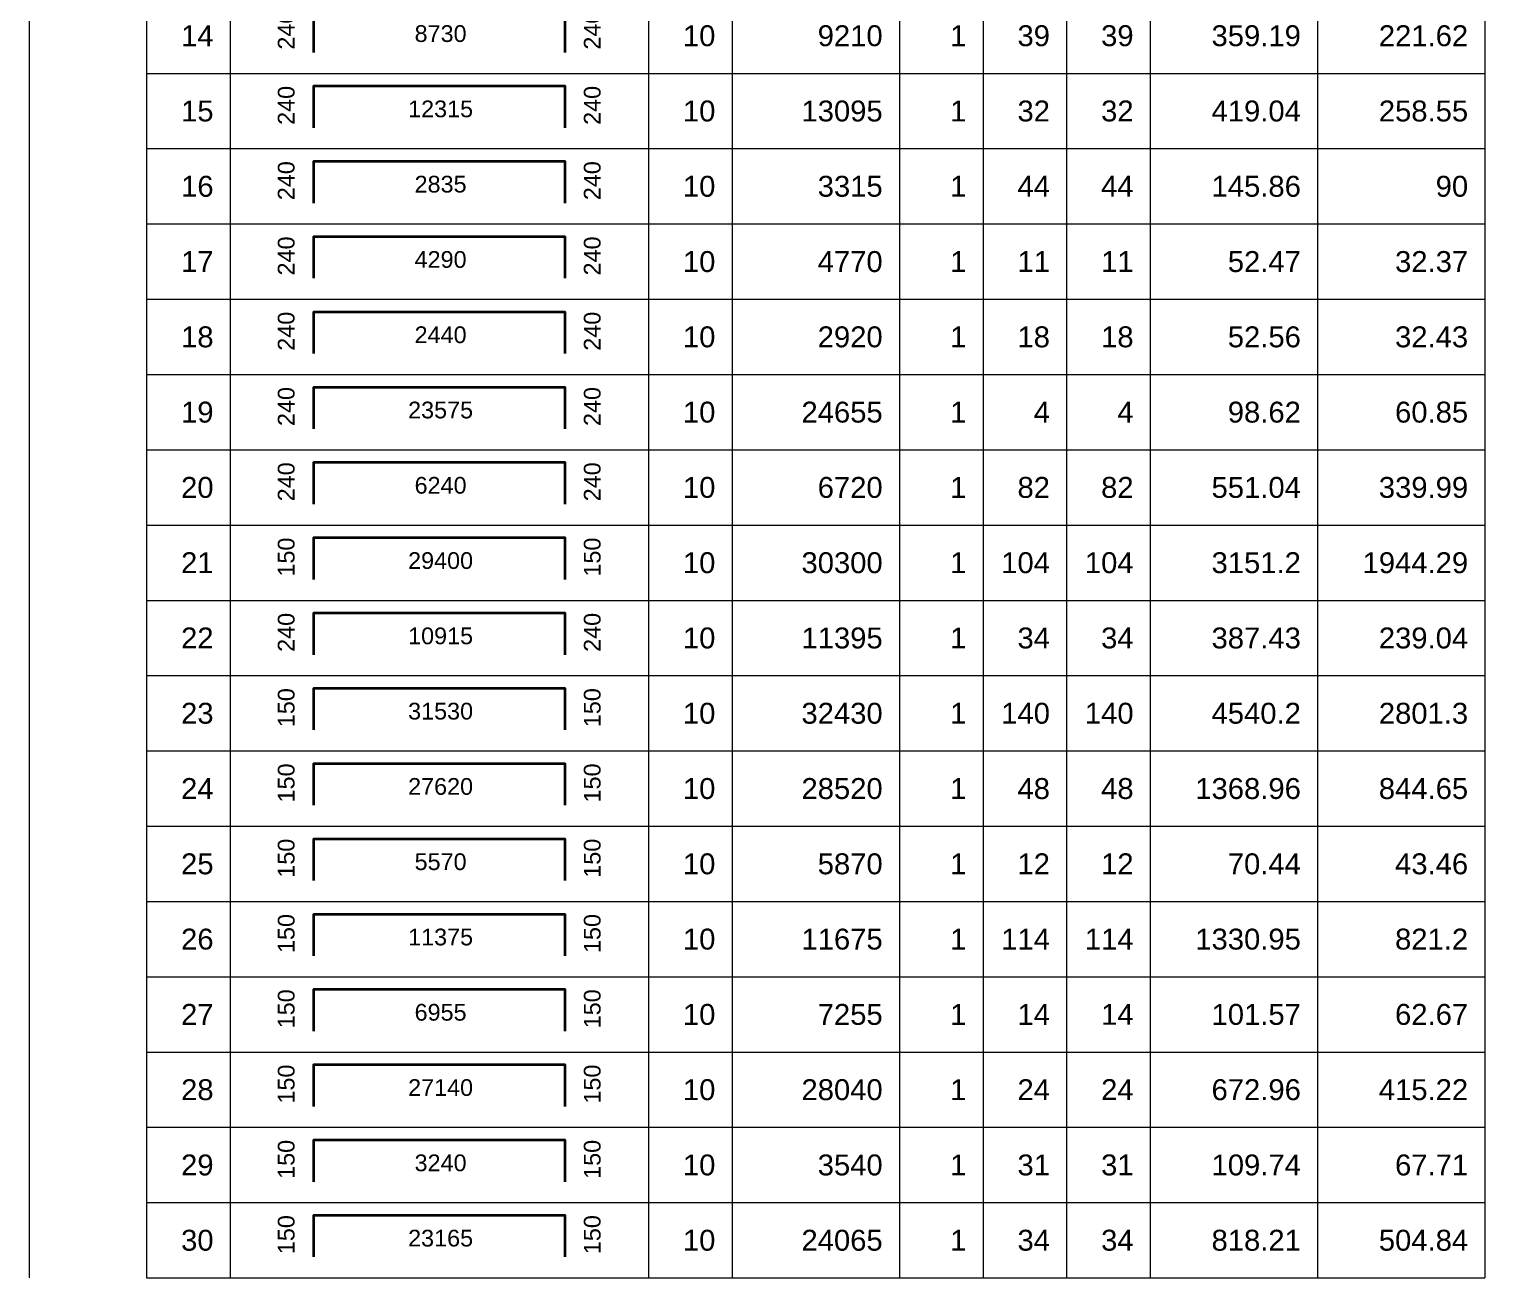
# Model space of a CAD drawing. Header units: millimetres. Extents: x 30086 to 1125792, y -12781 to 95911.
# Drawn here: x 1016333 to 1046966, y 43361 to 69636 of the extents above; entities that cross this region are included whole.
import ezdxf
from ezdxf.enums import TextEntityAlignment as Align

# ---------------------------------------------------------------- set-up
doc = ezdxf.new("R2010")
doc.units = ezdxf.units.MM
doc.header["$MEASUREMENT"] = 0
for name, color, linetype, lineweight in [('NDC_FRAME', 7, 'Continuous', 20), ('NDC_S_REBAR', 4, 'Continuous', 35), ('NDC_S_VN TEXT', 7, 'Continuous', 20), ('NDC_Table', 3, 'Continuous', 20)]:
    doc.layers.add(name, color=color, linetype=linetype, lineweight=lineweight)
doc.styles.add('ARIAL', font='arial.ttf', dxfattribs={"width": 0.8})

# ---------------------------------------------------------------- blocks, each defined once
blk = doc.blocks.new('dang04')
at = {"layer": 'NDC_S_REBAR'}
blk.add_lwpolyline([(3405, -650), (3405, -150), (6405, -150), (6405, -650)], dxfattribs=at)
at = {"layer": 'NDC_Table'}
for p, q in [((0, 0), (0, -900)), ((1405, 0), (1405, -900)), ((2405, 0), (2405, -900)), ((7405, 0), (7405, -900)), ((8405, 0), (8405, -900)), ((10405, 0), (10405, -900)), ((11405, 0), (11405, -900)), ((12405, 0), (12405, -900)), ((13405, 0), (13405, -900)), ((15405, 0), (15405, -900)), ((17405, 0), (17405, -900)), ((1405, -900), (17405, -900))]:
    blk.add_line(p, q, dxfattribs=at)
at = {"layer": 'NDC_S_VN TEXT', "style": 'ARIAL'}
for p in [(3073, -150), (6733, -150)]:
    blk.add_attdef('D03', text='', height=200, rotation=90, dxfattribs=at).set_placement(p, align=Align.MIDDLE_RIGHT)
for p in [(2205, -450), (8205, -450), (10205, -450), (11205, -450), (12205, -450), (13205, -450), (15205, -450), (17205, -450)]:
    blk.add_attdef('D03', text='', height=250, dxfattribs=at).set_placement(p, align=Align.MIDDLE_RIGHT)
blk.add_attdef('D03', text='', height=200, dxfattribs=at).set_placement((4920, -425), align=Align.MIDDLE_CENTER)

msp = doc.modelspace()

# ---------------------------------------------------------------- block references
at = {"layer": 'NDC_FRAME', "ltscale": 200}
ref = msp.add_blockref('dang04', (1016333, 70289.4), dxfattribs=dict(at, xscale=1.759999999999996, yscale=1.759999999999996, zscale=1.759999999999996))
ref.add_attrib('D03', '14', dxfattribs={"layer": 'NDC_S_VN TEXT', "height": 440, "style": 'ARIAL'}).set_placement((1020214.4, 69497.4), align=Align.MIDDLE_RIGHT)
ref.add_attrib('D03', '240', dxfattribs={"layer": 'NDC_S_VN TEXT', "height": 352, "rotation": 90, "style": 'ARIAL'}).set_placement((1021742.1, 70025.4), align=Align.MIDDLE_RIGHT)
ref.add_attrib('D03', '8730', dxfattribs={"layer": 'NDC_S_VN TEXT', "height": 352, "style": 'ARIAL'}).set_placement((1024991.6, 69541.9), align=Align.MIDDLE_CENTER)
ref.add_attrib('D03', '240', dxfattribs={"layer": 'NDC_S_VN TEXT', "height": 352, "rotation": 90, "style": 'ARIAL'}).set_placement((1028182.3, 70025.4), align=Align.MIDDLE_RIGHT)
ref.add_attrib('D03', '10', dxfattribs={"layer": 'NDC_S_VN TEXT', "height": 440, "style": 'ARIAL'}).set_placement((1030774.4, 69497.4), align=Align.MIDDLE_RIGHT)
ref.add_attrib('D03', '9210', dxfattribs={"layer": 'NDC_S_VN TEXT', "height": 440, "style": 'ARIAL'}).set_placement((1034294.4, 69497.4), align=Align.MIDDLE_RIGHT)
ref.add_attrib('D03', '1', dxfattribs={"layer": 'NDC_S_VN TEXT', "height": 440, "style": 'ARIAL'}).set_placement((1036054.4, 69497.4), align=Align.MIDDLE_RIGHT)
ref.add_attrib('D03', '39', dxfattribs={"layer": 'NDC_S_VN TEXT', "height": 440, "style": 'ARIAL'}).set_placement((1037814.4, 69497.4), align=Align.MIDDLE_RIGHT)
ref.add_attrib('D03', '39', dxfattribs={"layer": 'NDC_S_VN TEXT', "height": 440, "style": 'ARIAL'}).set_placement((1039574.4, 69498), align=Align.MIDDLE_RIGHT)
ref.add_attrib('D03', '359.19', dxfattribs={"layer": 'NDC_S_VN TEXT', "height": 440, "style": 'ARIAL'}).set_placement((1043094.4, 69497.4), align=Align.MIDDLE_RIGHT)
ref.add_attrib('D03', '221.62', dxfattribs={"layer": 'NDC_S_VN TEXT', "height": 440, "style": 'ARIAL'}).set_placement((1046614.4, 69497.4), align=Align.MIDDLE_RIGHT)
ref = msp.add_blockref('dang04', (1016333, 68705.4), dxfattribs=dict(at, xscale=1.759999999999996, yscale=1.759999999999996, zscale=1.759999999999996))
ref.add_attrib('D03', '15', dxfattribs={"layer": 'NDC_S_VN TEXT', "height": 440, "style": 'ARIAL'}).set_placement((1020214.4, 67913.4), align=Align.MIDDLE_RIGHT)
ref.add_attrib('D03', '240', dxfattribs={"layer": 'NDC_S_VN TEXT', "height": 352, "rotation": 90, "style": 'ARIAL'}).set_placement((1021742.1, 68441.4), align=Align.MIDDLE_RIGHT)
ref.add_attrib('D03', '12315', dxfattribs={"layer": 'NDC_S_VN TEXT', "height": 352, "style": 'ARIAL'}).set_placement((1024991.6, 67957.9), align=Align.MIDDLE_CENTER)
ref.add_attrib('D03', '240', dxfattribs={"layer": 'NDC_S_VN TEXT', "height": 352, "rotation": 90, "style": 'ARIAL'}).set_placement((1028182.3, 68441.4), align=Align.MIDDLE_RIGHT)
ref.add_attrib('D03', '10', dxfattribs={"layer": 'NDC_S_VN TEXT', "height": 440, "style": 'ARIAL'}).set_placement((1030774.4, 67913.4), align=Align.MIDDLE_RIGHT)
ref.add_attrib('D03', '13095', dxfattribs={"layer": 'NDC_S_VN TEXT', "height": 440, "style": 'ARIAL'}).set_placement((1034294.4, 67913.4), align=Align.MIDDLE_RIGHT)
ref.add_attrib('D03', '1', dxfattribs={"layer": 'NDC_S_VN TEXT', "height": 440, "style": 'ARIAL'}).set_placement((1036054.4, 67913.4), align=Align.MIDDLE_RIGHT)
ref.add_attrib('D03', '32', dxfattribs={"layer": 'NDC_S_VN TEXT', "height": 440, "style": 'ARIAL'}).set_placement((1037814.4, 67913.4), align=Align.MIDDLE_RIGHT)
ref.add_attrib('D03', '32', dxfattribs={"layer": 'NDC_S_VN TEXT', "height": 440, "style": 'ARIAL'}).set_placement((1039574.4, 67914), align=Align.MIDDLE_RIGHT)
ref.add_attrib('D03', '419.04', dxfattribs={"layer": 'NDC_S_VN TEXT', "height": 440, "style": 'ARIAL'}).set_placement((1043094.4, 67913.4), align=Align.MIDDLE_RIGHT)
ref.add_attrib('D03', '258.55', dxfattribs={"layer": 'NDC_S_VN TEXT', "height": 440, "style": 'ARIAL'}).set_placement((1046614.4, 67913.4), align=Align.MIDDLE_RIGHT)
ref = msp.add_blockref('dang04', (1016333, 67121.4), dxfattribs=dict(at, xscale=1.759999999999996, yscale=1.759999999999996, zscale=1.759999999999996))
ref.add_attrib('D03', '16', dxfattribs={"layer": 'NDC_S_VN TEXT', "height": 440, "style": 'ARIAL'}).set_placement((1020214.4, 66329.4), align=Align.MIDDLE_RIGHT)
ref.add_attrib('D03', '240', dxfattribs={"layer": 'NDC_S_VN TEXT', "height": 352, "rotation": 90, "style": 'ARIAL'}).set_placement((1021742.1, 66857.4), align=Align.MIDDLE_RIGHT)
ref.add_attrib('D03', '2835', dxfattribs={"layer": 'NDC_S_VN TEXT', "height": 352, "style": 'ARIAL'}).set_placement((1024991.6, 66373.9), align=Align.MIDDLE_CENTER)
ref.add_attrib('D03', '240', dxfattribs={"layer": 'NDC_S_VN TEXT', "height": 352, "rotation": 90, "style": 'ARIAL'}).set_placement((1028182.3, 66857.4), align=Align.MIDDLE_RIGHT)
ref.add_attrib('D03', '10', dxfattribs={"layer": 'NDC_S_VN TEXT', "height": 440, "style": 'ARIAL'}).set_placement((1030774.4, 66329.4), align=Align.MIDDLE_RIGHT)
ref.add_attrib('D03', '3315', dxfattribs={"layer": 'NDC_S_VN TEXT', "height": 440, "style": 'ARIAL'}).set_placement((1034294.4, 66329.4), align=Align.MIDDLE_RIGHT)
ref.add_attrib('D03', '1', dxfattribs={"layer": 'NDC_S_VN TEXT', "height": 440, "style": 'ARIAL'}).set_placement((1036054.4, 66329.4), align=Align.MIDDLE_RIGHT)
ref.add_attrib('D03', '44', dxfattribs={"layer": 'NDC_S_VN TEXT', "height": 440, "style": 'ARIAL'}).set_placement((1037814.4, 66329.4), align=Align.MIDDLE_RIGHT)
ref.add_attrib('D03', '44', dxfattribs={"layer": 'NDC_S_VN TEXT', "height": 440, "style": 'ARIAL'}).set_placement((1039574.4, 66330), align=Align.MIDDLE_RIGHT)
ref.add_attrib('D03', '145.86', dxfattribs={"layer": 'NDC_S_VN TEXT', "height": 440, "style": 'ARIAL'}).set_placement((1043094.4, 66329.4), align=Align.MIDDLE_RIGHT)
ref.add_attrib('D03', '90', dxfattribs={"layer": 'NDC_S_VN TEXT', "height": 440, "style": 'ARIAL'}).set_placement((1046614.4, 66329.4), align=Align.MIDDLE_RIGHT)
ref = msp.add_blockref('dang04', (1016333, 65537.4), dxfattribs=dict(at, xscale=1.759999999999996, yscale=1.759999999999996, zscale=1.759999999999996))
ref.add_attrib('D03', '17', dxfattribs={"layer": 'NDC_S_VN TEXT', "height": 440, "style": 'ARIAL'}).set_placement((1020214.4, 64745.4), align=Align.MIDDLE_RIGHT)
ref.add_attrib('D03', '240', dxfattribs={"layer": 'NDC_S_VN TEXT', "height": 352, "rotation": 90, "style": 'ARIAL'}).set_placement((1021742.1, 65273.4), align=Align.MIDDLE_RIGHT)
ref.add_attrib('D03', '4290', dxfattribs={"layer": 'NDC_S_VN TEXT', "height": 352, "style": 'ARIAL'}).set_placement((1024991.6, 64789.9), align=Align.MIDDLE_CENTER)
ref.add_attrib('D03', '240', dxfattribs={"layer": 'NDC_S_VN TEXT', "height": 352, "rotation": 90, "style": 'ARIAL'}).set_placement((1028182.3, 65273.4), align=Align.MIDDLE_RIGHT)
ref.add_attrib('D03', '10', dxfattribs={"layer": 'NDC_S_VN TEXT', "height": 440, "style": 'ARIAL'}).set_placement((1030774.4, 64745.4), align=Align.MIDDLE_RIGHT)
ref.add_attrib('D03', '4770', dxfattribs={"layer": 'NDC_S_VN TEXT', "height": 440, "style": 'ARIAL'}).set_placement((1034294.4, 64745.4), align=Align.MIDDLE_RIGHT)
ref.add_attrib('D03', '1', dxfattribs={"layer": 'NDC_S_VN TEXT', "height": 440, "style": 'ARIAL'}).set_placement((1036054.4, 64745.4), align=Align.MIDDLE_RIGHT)
ref.add_attrib('D03', '11', dxfattribs={"layer": 'NDC_S_VN TEXT', "height": 440, "style": 'ARIAL'}).set_placement((1037814.4, 64745.4), align=Align.MIDDLE_RIGHT)
ref.add_attrib('D03', '11', dxfattribs={"layer": 'NDC_S_VN TEXT', "height": 440, "style": 'ARIAL'}).set_placement((1039574.4, 64746), align=Align.MIDDLE_RIGHT)
ref.add_attrib('D03', '52.47', dxfattribs={"layer": 'NDC_S_VN TEXT', "height": 440, "style": 'ARIAL'}).set_placement((1043094.4, 64745.4), align=Align.MIDDLE_RIGHT)
ref.add_attrib('D03', '32.37', dxfattribs={"layer": 'NDC_S_VN TEXT', "height": 440, "style": 'ARIAL'}).set_placement((1046614.4, 64745.4), align=Align.MIDDLE_RIGHT)
ref = msp.add_blockref('dang04', (1016333, 63953.4), dxfattribs=dict(at, xscale=1.759999999999996, yscale=1.759999999999996, zscale=1.759999999999996))
ref.add_attrib('D03', '18', dxfattribs={"layer": 'NDC_S_VN TEXT', "height": 440, "style": 'ARIAL'}).set_placement((1020214.4, 63161.4), align=Align.MIDDLE_RIGHT)
ref.add_attrib('D03', '240', dxfattribs={"layer": 'NDC_S_VN TEXT', "height": 352, "rotation": 90, "style": 'ARIAL'}).set_placement((1021742.1, 63689.4), align=Align.MIDDLE_RIGHT)
ref.add_attrib('D03', '2440', dxfattribs={"layer": 'NDC_S_VN TEXT', "height": 352, "style": 'ARIAL'}).set_placement((1024991.6, 63205.9), align=Align.MIDDLE_CENTER)
ref.add_attrib('D03', '240', dxfattribs={"layer": 'NDC_S_VN TEXT', "height": 352, "rotation": 90, "style": 'ARIAL'}).set_placement((1028182.3, 63689.4), align=Align.MIDDLE_RIGHT)
ref.add_attrib('D03', '10', dxfattribs={"layer": 'NDC_S_VN TEXT', "height": 440, "style": 'ARIAL'}).set_placement((1030774.4, 63161.4), align=Align.MIDDLE_RIGHT)
ref.add_attrib('D03', '2920', dxfattribs={"layer": 'NDC_S_VN TEXT', "height": 440, "style": 'ARIAL'}).set_placement((1034294.4, 63161.4), align=Align.MIDDLE_RIGHT)
ref.add_attrib('D03', '1', dxfattribs={"layer": 'NDC_S_VN TEXT', "height": 440, "style": 'ARIAL'}).set_placement((1036054.4, 63161.4), align=Align.MIDDLE_RIGHT)
ref.add_attrib('D03', '18', dxfattribs={"layer": 'NDC_S_VN TEXT', "height": 440, "style": 'ARIAL'}).set_placement((1037814.4, 63161.4), align=Align.MIDDLE_RIGHT)
ref.add_attrib('D03', '18', dxfattribs={"layer": 'NDC_S_VN TEXT', "height": 440, "style": 'ARIAL'}).set_placement((1039574.4, 63162), align=Align.MIDDLE_RIGHT)
ref.add_attrib('D03', '52.56', dxfattribs={"layer": 'NDC_S_VN TEXT', "height": 440, "style": 'ARIAL'}).set_placement((1043094.4, 63161.4), align=Align.MIDDLE_RIGHT)
ref.add_attrib('D03', '32.43', dxfattribs={"layer": 'NDC_S_VN TEXT', "height": 440, "style": 'ARIAL'}).set_placement((1046614.4, 63161.4), align=Align.MIDDLE_RIGHT)
ref = msp.add_blockref('dang04', (1016333, 62369.4), dxfattribs=dict(at, xscale=1.759999999999996, yscale=1.759999999999996, zscale=1.759999999999996))
ref.add_attrib('D03', '19', dxfattribs={"layer": 'NDC_S_VN TEXT', "height": 440, "style": 'ARIAL'}).set_placement((1020214.4, 61577.4), align=Align.MIDDLE_RIGHT)
ref.add_attrib('D03', '240', dxfattribs={"layer": 'NDC_S_VN TEXT', "height": 352, "rotation": 90, "style": 'ARIAL'}).set_placement((1021742.1, 62105.4), align=Align.MIDDLE_RIGHT)
ref.add_attrib('D03', '23575', dxfattribs={"layer": 'NDC_S_VN TEXT', "height": 352, "style": 'ARIAL'}).set_placement((1024991.6, 61621.9), align=Align.MIDDLE_CENTER)
ref.add_attrib('D03', '240', dxfattribs={"layer": 'NDC_S_VN TEXT', "height": 352, "rotation": 90, "style": 'ARIAL'}).set_placement((1028182.3, 62105.4), align=Align.MIDDLE_RIGHT)
ref.add_attrib('D03', '10', dxfattribs={"layer": 'NDC_S_VN TEXT', "height": 440, "style": 'ARIAL'}).set_placement((1030774.4, 61577.4), align=Align.MIDDLE_RIGHT)
ref.add_attrib('D03', '24655', dxfattribs={"layer": 'NDC_S_VN TEXT', "height": 440, "style": 'ARIAL'}).set_placement((1034294.4, 61577.4), align=Align.MIDDLE_RIGHT)
ref.add_attrib('D03', '1', dxfattribs={"layer": 'NDC_S_VN TEXT', "height": 440, "style": 'ARIAL'}).set_placement((1036054.4, 61577.4), align=Align.MIDDLE_RIGHT)
ref.add_attrib('D03', '4', dxfattribs={"layer": 'NDC_S_VN TEXT', "height": 440, "style": 'ARIAL'}).set_placement((1037814.4, 61577.4), align=Align.MIDDLE_RIGHT)
ref.add_attrib('D03', '4', dxfattribs={"layer": 'NDC_S_VN TEXT', "height": 440, "style": 'ARIAL'}).set_placement((1039574.4, 61578), align=Align.MIDDLE_RIGHT)
ref.add_attrib('D03', '98.62', dxfattribs={"layer": 'NDC_S_VN TEXT', "height": 440, "style": 'ARIAL'}).set_placement((1043094.4, 61577.4), align=Align.MIDDLE_RIGHT)
ref.add_attrib('D03', '60.85', dxfattribs={"layer": 'NDC_S_VN TEXT', "height": 440, "style": 'ARIAL'}).set_placement((1046614.4, 61577.4), align=Align.MIDDLE_RIGHT)
ref = msp.add_blockref('dang04', (1016333, 60785.4), dxfattribs=dict(at, xscale=1.759999999999996, yscale=1.759999999999996, zscale=1.759999999999996))
ref.add_attrib('D03', '20', dxfattribs={"layer": 'NDC_S_VN TEXT', "height": 440, "style": 'ARIAL'}).set_placement((1020214.4, 59993.4), align=Align.MIDDLE_RIGHT)
ref.add_attrib('D03', '240', dxfattribs={"layer": 'NDC_S_VN TEXT', "height": 352, "rotation": 90, "style": 'ARIAL'}).set_placement((1021742.1, 60521.4), align=Align.MIDDLE_RIGHT)
ref.add_attrib('D03', '6240', dxfattribs={"layer": 'NDC_S_VN TEXT', "height": 352, "style": 'ARIAL'}).set_placement((1024991.6, 60037.9), align=Align.MIDDLE_CENTER)
ref.add_attrib('D03', '240', dxfattribs={"layer": 'NDC_S_VN TEXT', "height": 352, "rotation": 90, "style": 'ARIAL'}).set_placement((1028182.3, 60521.4), align=Align.MIDDLE_RIGHT)
ref.add_attrib('D03', '10', dxfattribs={"layer": 'NDC_S_VN TEXT', "height": 440, "style": 'ARIAL'}).set_placement((1030774.4, 59993.4), align=Align.MIDDLE_RIGHT)
ref.add_attrib('D03', '6720', dxfattribs={"layer": 'NDC_S_VN TEXT', "height": 440, "style": 'ARIAL'}).set_placement((1034294.4, 59993.4), align=Align.MIDDLE_RIGHT)
ref.add_attrib('D03', '1', dxfattribs={"layer": 'NDC_S_VN TEXT', "height": 440, "style": 'ARIAL'}).set_placement((1036054.4, 59993.4), align=Align.MIDDLE_RIGHT)
ref.add_attrib('D03', '82', dxfattribs={"layer": 'NDC_S_VN TEXT', "height": 440, "style": 'ARIAL'}).set_placement((1037814.4, 59993.4), align=Align.MIDDLE_RIGHT)
ref.add_attrib('D03', '82', dxfattribs={"layer": 'NDC_S_VN TEXT', "height": 440, "style": 'ARIAL'}).set_placement((1039574.4, 59994), align=Align.MIDDLE_RIGHT)
ref.add_attrib('D03', '551.04', dxfattribs={"layer": 'NDC_S_VN TEXT', "height": 440, "style": 'ARIAL'}).set_placement((1043094.4, 59993.4), align=Align.MIDDLE_RIGHT)
ref.add_attrib('D03', '339.99', dxfattribs={"layer": 'NDC_S_VN TEXT', "height": 440, "style": 'ARIAL'}).set_placement((1046614.4, 59993.4), align=Align.MIDDLE_RIGHT)
ref = msp.add_blockref('dang04', (1016333, 59201.4), dxfattribs=dict(at, xscale=1.759999999999996, yscale=1.759999999999996, zscale=1.759999999999996))
ref.add_attrib('D03', '21', dxfattribs={"layer": 'NDC_S_VN TEXT', "height": 440, "style": 'ARIAL'}).set_placement((1020214.4, 58409.4), align=Align.MIDDLE_RIGHT)
ref.add_attrib('D03', '150', dxfattribs={"layer": 'NDC_S_VN TEXT', "height": 352, "rotation": 90, "style": 'ARIAL'}).set_placement((1021742.1, 58937.4), align=Align.MIDDLE_RIGHT)
ref.add_attrib('D03', '29400', dxfattribs={"layer": 'NDC_S_VN TEXT', "height": 352, "style": 'ARIAL'}).set_placement((1024991.6, 58453.9), align=Align.MIDDLE_CENTER)
ref.add_attrib('D03', '150', dxfattribs={"layer": 'NDC_S_VN TEXT', "height": 352, "rotation": 90, "style": 'ARIAL'}).set_placement((1028182.3, 58937.4), align=Align.MIDDLE_RIGHT)
ref.add_attrib('D03', '10', dxfattribs={"layer": 'NDC_S_VN TEXT', "height": 440, "style": 'ARIAL'}).set_placement((1030774.4, 58409.4), align=Align.MIDDLE_RIGHT)
ref.add_attrib('D03', '30300', dxfattribs={"layer": 'NDC_S_VN TEXT', "height": 440, "style": 'ARIAL'}).set_placement((1034294.4, 58409.4), align=Align.MIDDLE_RIGHT)
ref.add_attrib('D03', '1', dxfattribs={"layer": 'NDC_S_VN TEXT', "height": 440, "style": 'ARIAL'}).set_placement((1036054.4, 58409.4), align=Align.MIDDLE_RIGHT)
ref.add_attrib('D03', '104', dxfattribs={"layer": 'NDC_S_VN TEXT', "height": 440, "style": 'ARIAL'}).set_placement((1037814.4, 58409.4), align=Align.MIDDLE_RIGHT)
ref.add_attrib('D03', '104', dxfattribs={"layer": 'NDC_S_VN TEXT', "height": 440, "style": 'ARIAL'}).set_placement((1039574.4, 58410), align=Align.MIDDLE_RIGHT)
ref.add_attrib('D03', '3151.2', dxfattribs={"layer": 'NDC_S_VN TEXT', "height": 440, "style": 'ARIAL'}).set_placement((1043094.4, 58409.4), align=Align.MIDDLE_RIGHT)
ref.add_attrib('D03', '1944.29', dxfattribs={"layer": 'NDC_S_VN TEXT', "height": 440, "style": 'ARIAL'}).set_placement((1046614.4, 58409.4), align=Align.MIDDLE_RIGHT)
ref = msp.add_blockref('dang04', (1016333, 57617.4), dxfattribs=dict(at, xscale=1.759999999999996, yscale=1.759999999999996, zscale=1.759999999999996))
ref.add_attrib('D03', '22', dxfattribs={"layer": 'NDC_S_VN TEXT', "height": 440, "style": 'ARIAL'}).set_placement((1020214.4, 56825.4), align=Align.MIDDLE_RIGHT)
ref.add_attrib('D03', '240', dxfattribs={"layer": 'NDC_S_VN TEXT', "height": 352, "rotation": 90, "style": 'ARIAL'}).set_placement((1021742.1, 57353.4), align=Align.MIDDLE_RIGHT)
ref.add_attrib('D03', '10915', dxfattribs={"layer": 'NDC_S_VN TEXT', "height": 352, "style": 'ARIAL'}).set_placement((1024991.6, 56869.9), align=Align.MIDDLE_CENTER)
ref.add_attrib('D03', '240', dxfattribs={"layer": 'NDC_S_VN TEXT', "height": 352, "rotation": 90, "style": 'ARIAL'}).set_placement((1028182.3, 57353.4), align=Align.MIDDLE_RIGHT)
ref.add_attrib('D03', '10', dxfattribs={"layer": 'NDC_S_VN TEXT', "height": 440, "style": 'ARIAL'}).set_placement((1030774.4, 56825.4), align=Align.MIDDLE_RIGHT)
ref.add_attrib('D03', '11395', dxfattribs={"layer": 'NDC_S_VN TEXT', "height": 440, "style": 'ARIAL'}).set_placement((1034294.4, 56825.4), align=Align.MIDDLE_RIGHT)
ref.add_attrib('D03', '1', dxfattribs={"layer": 'NDC_S_VN TEXT', "height": 440, "style": 'ARIAL'}).set_placement((1036054.4, 56825.4), align=Align.MIDDLE_RIGHT)
ref.add_attrib('D03', '34', dxfattribs={"layer": 'NDC_S_VN TEXT', "height": 440, "style": 'ARIAL'}).set_placement((1037814.4, 56825.4), align=Align.MIDDLE_RIGHT)
ref.add_attrib('D03', '34', dxfattribs={"layer": 'NDC_S_VN TEXT', "height": 440, "style": 'ARIAL'}).set_placement((1039574.4, 56826), align=Align.MIDDLE_RIGHT)
ref.add_attrib('D03', '387.43', dxfattribs={"layer": 'NDC_S_VN TEXT', "height": 440, "style": 'ARIAL'}).set_placement((1043094.4, 56825.4), align=Align.MIDDLE_RIGHT)
ref.add_attrib('D03', '239.04', dxfattribs={"layer": 'NDC_S_VN TEXT', "height": 440, "style": 'ARIAL'}).set_placement((1046614.4, 56825.4), align=Align.MIDDLE_RIGHT)
ref = msp.add_blockref('dang04', (1016333, 56033.4), dxfattribs=dict(at, xscale=1.759999999999996, yscale=1.759999999999996, zscale=1.759999999999996))
ref.add_attrib('D03', '23', dxfattribs={"layer": 'NDC_S_VN TEXT', "height": 440, "style": 'ARIAL'}).set_placement((1020214.4, 55241.4), align=Align.MIDDLE_RIGHT)
ref.add_attrib('D03', '150', dxfattribs={"layer": 'NDC_S_VN TEXT', "height": 352, "rotation": 90, "style": 'ARIAL'}).set_placement((1021742.1, 55769.4), align=Align.MIDDLE_RIGHT)
ref.add_attrib('D03', '31530', dxfattribs={"layer": 'NDC_S_VN TEXT', "height": 352, "style": 'ARIAL'}).set_placement((1024991.6, 55285.9), align=Align.MIDDLE_CENTER)
ref.add_attrib('D03', '150', dxfattribs={"layer": 'NDC_S_VN TEXT', "height": 352, "rotation": 90, "style": 'ARIAL'}).set_placement((1028182.3, 55769.4), align=Align.MIDDLE_RIGHT)
ref.add_attrib('D03', '10', dxfattribs={"layer": 'NDC_S_VN TEXT', "height": 440, "style": 'ARIAL'}).set_placement((1030774.4, 55241.4), align=Align.MIDDLE_RIGHT)
ref.add_attrib('D03', '32430', dxfattribs={"layer": 'NDC_S_VN TEXT', "height": 440, "style": 'ARIAL'}).set_placement((1034294.4, 55241.4), align=Align.MIDDLE_RIGHT)
ref.add_attrib('D03', '1', dxfattribs={"layer": 'NDC_S_VN TEXT', "height": 440, "style": 'ARIAL'}).set_placement((1036054.4, 55241.4), align=Align.MIDDLE_RIGHT)
ref.add_attrib('D03', '140', dxfattribs={"layer": 'NDC_S_VN TEXT', "height": 440, "style": 'ARIAL'}).set_placement((1037814.4, 55241.4), align=Align.MIDDLE_RIGHT)
ref.add_attrib('D03', '140', dxfattribs={"layer": 'NDC_S_VN TEXT', "height": 440, "style": 'ARIAL'}).set_placement((1039574.4, 55242), align=Align.MIDDLE_RIGHT)
ref.add_attrib('D03', '4540.2', dxfattribs={"layer": 'NDC_S_VN TEXT', "height": 440, "style": 'ARIAL'}).set_placement((1043094.4, 55241.4), align=Align.MIDDLE_RIGHT)
ref.add_attrib('D03', '2801.3', dxfattribs={"layer": 'NDC_S_VN TEXT', "height": 440, "style": 'ARIAL'}).set_placement((1046614.4, 55241.4), align=Align.MIDDLE_RIGHT)
ref = msp.add_blockref('dang04', (1016333, 54449.4), dxfattribs=dict(at, xscale=1.759999999999996, yscale=1.759999999999996, zscale=1.759999999999996))
ref.add_attrib('D03', '24', dxfattribs={"layer": 'NDC_S_VN TEXT', "height": 440, "style": 'ARIAL'}).set_placement((1020214.4, 53657.4), align=Align.MIDDLE_RIGHT)
ref.add_attrib('D03', '150', dxfattribs={"layer": 'NDC_S_VN TEXT', "height": 352, "rotation": 90, "style": 'ARIAL'}).set_placement((1021742.1, 54185.4), align=Align.MIDDLE_RIGHT)
ref.add_attrib('D03', '27620', dxfattribs={"layer": 'NDC_S_VN TEXT', "height": 352, "style": 'ARIAL'}).set_placement((1024991.6, 53701.9), align=Align.MIDDLE_CENTER)
ref.add_attrib('D03', '150', dxfattribs={"layer": 'NDC_S_VN TEXT', "height": 352, "rotation": 90, "style": 'ARIAL'}).set_placement((1028182.3, 54185.4), align=Align.MIDDLE_RIGHT)
ref.add_attrib('D03', '10', dxfattribs={"layer": 'NDC_S_VN TEXT', "height": 440, "style": 'ARIAL'}).set_placement((1030774.4, 53657.4), align=Align.MIDDLE_RIGHT)
ref.add_attrib('D03', '28520', dxfattribs={"layer": 'NDC_S_VN TEXT', "height": 440, "style": 'ARIAL'}).set_placement((1034294.4, 53657.4), align=Align.MIDDLE_RIGHT)
ref.add_attrib('D03', '1', dxfattribs={"layer": 'NDC_S_VN TEXT', "height": 440, "style": 'ARIAL'}).set_placement((1036054.4, 53657.4), align=Align.MIDDLE_RIGHT)
ref.add_attrib('D03', '48', dxfattribs={"layer": 'NDC_S_VN TEXT', "height": 440, "style": 'ARIAL'}).set_placement((1037814.4, 53657.4), align=Align.MIDDLE_RIGHT)
ref.add_attrib('D03', '48', dxfattribs={"layer": 'NDC_S_VN TEXT', "height": 440, "style": 'ARIAL'}).set_placement((1039574.4, 53658), align=Align.MIDDLE_RIGHT)
ref.add_attrib('D03', '1368.96', dxfattribs={"layer": 'NDC_S_VN TEXT', "height": 440, "style": 'ARIAL'}).set_placement((1043094.4, 53657.4), align=Align.MIDDLE_RIGHT)
ref.add_attrib('D03', '844.65', dxfattribs={"layer": 'NDC_S_VN TEXT', "height": 440, "style": 'ARIAL'}).set_placement((1046614.4, 53657.4), align=Align.MIDDLE_RIGHT)
ref = msp.add_blockref('dang04', (1016333, 52865.4), dxfattribs=dict(at, xscale=1.759999999999996, yscale=1.759999999999996, zscale=1.759999999999996))
ref.add_attrib('D03', '25', dxfattribs={"layer": 'NDC_S_VN TEXT', "height": 440, "style": 'ARIAL'}).set_placement((1020214.4, 52073.4), align=Align.MIDDLE_RIGHT)
ref.add_attrib('D03', '150', dxfattribs={"layer": 'NDC_S_VN TEXT', "height": 352, "rotation": 90, "style": 'ARIAL'}).set_placement((1021742.1, 52601.4), align=Align.MIDDLE_RIGHT)
ref.add_attrib('D03', '5570', dxfattribs={"layer": 'NDC_S_VN TEXT', "height": 352, "style": 'ARIAL'}).set_placement((1024991.6, 52117.9), align=Align.MIDDLE_CENTER)
ref.add_attrib('D03', '150', dxfattribs={"layer": 'NDC_S_VN TEXT', "height": 352, "rotation": 90, "style": 'ARIAL'}).set_placement((1028182.3, 52601.4), align=Align.MIDDLE_RIGHT)
ref.add_attrib('D03', '10', dxfattribs={"layer": 'NDC_S_VN TEXT', "height": 440, "style": 'ARIAL'}).set_placement((1030774.4, 52073.4), align=Align.MIDDLE_RIGHT)
ref.add_attrib('D03', '5870', dxfattribs={"layer": 'NDC_S_VN TEXT', "height": 440, "style": 'ARIAL'}).set_placement((1034294.4, 52073.4), align=Align.MIDDLE_RIGHT)
ref.add_attrib('D03', '1', dxfattribs={"layer": 'NDC_S_VN TEXT', "height": 440, "style": 'ARIAL'}).set_placement((1036054.4, 52073.4), align=Align.MIDDLE_RIGHT)
ref.add_attrib('D03', '12', dxfattribs={"layer": 'NDC_S_VN TEXT', "height": 440, "style": 'ARIAL'}).set_placement((1037814.4, 52073.4), align=Align.MIDDLE_RIGHT)
ref.add_attrib('D03', '12', dxfattribs={"layer": 'NDC_S_VN TEXT', "height": 440, "style": 'ARIAL'}).set_placement((1039574.4, 52074), align=Align.MIDDLE_RIGHT)
ref.add_attrib('D03', '70.44', dxfattribs={"layer": 'NDC_S_VN TEXT', "height": 440, "style": 'ARIAL'}).set_placement((1043094.4, 52073.4), align=Align.MIDDLE_RIGHT)
ref.add_attrib('D03', '43.46', dxfattribs={"layer": 'NDC_S_VN TEXT', "height": 440, "style": 'ARIAL'}).set_placement((1046614.4, 52073.4), align=Align.MIDDLE_RIGHT)
ref = msp.add_blockref('dang04', (1016333, 51281.4), dxfattribs=dict(at, xscale=1.759999999999996, yscale=1.759999999999996, zscale=1.759999999999996))
ref.add_attrib('D03', '26', dxfattribs={"layer": 'NDC_S_VN TEXT', "height": 440, "style": 'ARIAL'}).set_placement((1020214.4, 50489.4), align=Align.MIDDLE_RIGHT)
ref.add_attrib('D03', '150', dxfattribs={"layer": 'NDC_S_VN TEXT', "height": 352, "rotation": 90, "style": 'ARIAL'}).set_placement((1021742.1, 51017.4), align=Align.MIDDLE_RIGHT)
ref.add_attrib('D03', '11375', dxfattribs={"layer": 'NDC_S_VN TEXT', "height": 352, "style": 'ARIAL'}).set_placement((1024991.6, 50533.9), align=Align.MIDDLE_CENTER)
ref.add_attrib('D03', '150', dxfattribs={"layer": 'NDC_S_VN TEXT', "height": 352, "rotation": 90, "style": 'ARIAL'}).set_placement((1028182.3, 51017.4), align=Align.MIDDLE_RIGHT)
ref.add_attrib('D03', '10', dxfattribs={"layer": 'NDC_S_VN TEXT', "height": 440, "style": 'ARIAL'}).set_placement((1030774.4, 50489.4), align=Align.MIDDLE_RIGHT)
ref.add_attrib('D03', '11675', dxfattribs={"layer": 'NDC_S_VN TEXT', "height": 440, "style": 'ARIAL'}).set_placement((1034294.4, 50489.4), align=Align.MIDDLE_RIGHT)
ref.add_attrib('D03', '1', dxfattribs={"layer": 'NDC_S_VN TEXT', "height": 440, "style": 'ARIAL'}).set_placement((1036054.4, 50489.4), align=Align.MIDDLE_RIGHT)
ref.add_attrib('D03', '114', dxfattribs={"layer": 'NDC_S_VN TEXT', "height": 440, "style": 'ARIAL'}).set_placement((1037814.4, 50489.4), align=Align.MIDDLE_RIGHT)
ref.add_attrib('D03', '114', dxfattribs={"layer": 'NDC_S_VN TEXT', "height": 440, "style": 'ARIAL'}).set_placement((1039574.4, 50490), align=Align.MIDDLE_RIGHT)
ref.add_attrib('D03', '1330.95', dxfattribs={"layer": 'NDC_S_VN TEXT', "height": 440, "style": 'ARIAL'}).set_placement((1043094.4, 50489.4), align=Align.MIDDLE_RIGHT)
ref.add_attrib('D03', '821.2', dxfattribs={"layer": 'NDC_S_VN TEXT', "height": 440, "style": 'ARIAL'}).set_placement((1046614.4, 50489.4), align=Align.MIDDLE_RIGHT)
ref = msp.add_blockref('dang04', (1016333, 49697.4), dxfattribs=dict(at, xscale=1.759999999999996, yscale=1.759999999999996, zscale=1.759999999999996))
ref.add_attrib('D03', '27', dxfattribs={"layer": 'NDC_S_VN TEXT', "height": 440, "style": 'ARIAL'}).set_placement((1020214.4, 48905.4), align=Align.MIDDLE_RIGHT)
ref.add_attrib('D03', '150', dxfattribs={"layer": 'NDC_S_VN TEXT', "height": 352, "rotation": 90, "style": 'ARIAL'}).set_placement((1021742.1, 49433.4), align=Align.MIDDLE_RIGHT)
ref.add_attrib('D03', '6955', dxfattribs={"layer": 'NDC_S_VN TEXT', "height": 352, "style": 'ARIAL'}).set_placement((1024991.6, 48949.9), align=Align.MIDDLE_CENTER)
ref.add_attrib('D03', '150', dxfattribs={"layer": 'NDC_S_VN TEXT', "height": 352, "rotation": 90, "style": 'ARIAL'}).set_placement((1028182.3, 49433.4), align=Align.MIDDLE_RIGHT)
ref.add_attrib('D03', '10', dxfattribs={"layer": 'NDC_S_VN TEXT', "height": 440, "style": 'ARIAL'}).set_placement((1030774.4, 48905.4), align=Align.MIDDLE_RIGHT)
ref.add_attrib('D03', '7255', dxfattribs={"layer": 'NDC_S_VN TEXT', "height": 440, "style": 'ARIAL'}).set_placement((1034294.4, 48905.4), align=Align.MIDDLE_RIGHT)
ref.add_attrib('D03', '1', dxfattribs={"layer": 'NDC_S_VN TEXT', "height": 440, "style": 'ARIAL'}).set_placement((1036054.4, 48905.4), align=Align.MIDDLE_RIGHT)
ref.add_attrib('D03', '14', dxfattribs={"layer": 'NDC_S_VN TEXT', "height": 440, "style": 'ARIAL'}).set_placement((1037814.4, 48905.4), align=Align.MIDDLE_RIGHT)
ref.add_attrib('D03', '14', dxfattribs={"layer": 'NDC_S_VN TEXT', "height": 440, "style": 'ARIAL'}).set_placement((1039574.4, 48906), align=Align.MIDDLE_RIGHT)
ref.add_attrib('D03', '101.57', dxfattribs={"layer": 'NDC_S_VN TEXT', "height": 440, "style": 'ARIAL'}).set_placement((1043094.4, 48905.4), align=Align.MIDDLE_RIGHT)
ref.add_attrib('D03', '62.67', dxfattribs={"layer": 'NDC_S_VN TEXT', "height": 440, "style": 'ARIAL'}).set_placement((1046614.4, 48905.4), align=Align.MIDDLE_RIGHT)
ref = msp.add_blockref('dang04', (1016333, 48113.4), dxfattribs=dict(at, xscale=1.759999999999996, yscale=1.759999999999996, zscale=1.759999999999996))
ref.add_attrib('D03', '28', dxfattribs={"layer": 'NDC_S_VN TEXT', "height": 440, "style": 'ARIAL'}).set_placement((1020214.4, 47321.4), align=Align.MIDDLE_RIGHT)
ref.add_attrib('D03', '150', dxfattribs={"layer": 'NDC_S_VN TEXT', "height": 352, "rotation": 90, "style": 'ARIAL'}).set_placement((1021742.1, 47849.4), align=Align.MIDDLE_RIGHT)
ref.add_attrib('D03', '27140', dxfattribs={"layer": 'NDC_S_VN TEXT', "height": 352, "style": 'ARIAL'}).set_placement((1024991.6, 47365.9), align=Align.MIDDLE_CENTER)
ref.add_attrib('D03', '150', dxfattribs={"layer": 'NDC_S_VN TEXT', "height": 352, "rotation": 90, "style": 'ARIAL'}).set_placement((1028182.3, 47849.4), align=Align.MIDDLE_RIGHT)
ref.add_attrib('D03', '10', dxfattribs={"layer": 'NDC_S_VN TEXT', "height": 440, "style": 'ARIAL'}).set_placement((1030774.4, 47321.4), align=Align.MIDDLE_RIGHT)
ref.add_attrib('D03', '28040', dxfattribs={"layer": 'NDC_S_VN TEXT', "height": 440, "style": 'ARIAL'}).set_placement((1034294.4, 47321.4), align=Align.MIDDLE_RIGHT)
ref.add_attrib('D03', '1', dxfattribs={"layer": 'NDC_S_VN TEXT', "height": 440, "style": 'ARIAL'}).set_placement((1036054.4, 47321.4), align=Align.MIDDLE_RIGHT)
ref.add_attrib('D03', '24', dxfattribs={"layer": 'NDC_S_VN TEXT', "height": 440, "style": 'ARIAL'}).set_placement((1037814.4, 47321.4), align=Align.MIDDLE_RIGHT)
ref.add_attrib('D03', '24', dxfattribs={"layer": 'NDC_S_VN TEXT', "height": 440, "style": 'ARIAL'}).set_placement((1039574.4, 47322), align=Align.MIDDLE_RIGHT)
ref.add_attrib('D03', '672.96', dxfattribs={"layer": 'NDC_S_VN TEXT', "height": 440, "style": 'ARIAL'}).set_placement((1043094.4, 47321.4), align=Align.MIDDLE_RIGHT)
ref.add_attrib('D03', '415.22', dxfattribs={"layer": 'NDC_S_VN TEXT', "height": 440, "style": 'ARIAL'}).set_placement((1046614.4, 47321.4), align=Align.MIDDLE_RIGHT)
ref = msp.add_blockref('dang04', (1016333, 46529.4), dxfattribs=dict(at, xscale=1.759999999999996, yscale=1.759999999999996, zscale=1.759999999999996))
ref.add_attrib('D03', '29', dxfattribs={"layer": 'NDC_S_VN TEXT', "height": 440, "style": 'ARIAL'}).set_placement((1020214.4, 45737.4), align=Align.MIDDLE_RIGHT)
ref.add_attrib('D03', '150', dxfattribs={"layer": 'NDC_S_VN TEXT', "height": 352, "rotation": 90, "style": 'ARIAL'}).set_placement((1021742.1, 46265.4), align=Align.MIDDLE_RIGHT)
ref.add_attrib('D03', '3240', dxfattribs={"layer": 'NDC_S_VN TEXT', "height": 352, "style": 'ARIAL'}).set_placement((1024991.6, 45781.9), align=Align.MIDDLE_CENTER)
ref.add_attrib('D03', '150', dxfattribs={"layer": 'NDC_S_VN TEXT', "height": 352, "rotation": 90, "style": 'ARIAL'}).set_placement((1028182.3, 46265.4), align=Align.MIDDLE_RIGHT)
ref.add_attrib('D03', '10', dxfattribs={"layer": 'NDC_S_VN TEXT', "height": 440, "style": 'ARIAL'}).set_placement((1030774.4, 45737.4), align=Align.MIDDLE_RIGHT)
ref.add_attrib('D03', '3540', dxfattribs={"layer": 'NDC_S_VN TEXT', "height": 440, "style": 'ARIAL'}).set_placement((1034294.4, 45737.4), align=Align.MIDDLE_RIGHT)
ref.add_attrib('D03', '1', dxfattribs={"layer": 'NDC_S_VN TEXT', "height": 440, "style": 'ARIAL'}).set_placement((1036054.4, 45737.4), align=Align.MIDDLE_RIGHT)
ref.add_attrib('D03', '31', dxfattribs={"layer": 'NDC_S_VN TEXT', "height": 440, "style": 'ARIAL'}).set_placement((1037814.4, 45737.4), align=Align.MIDDLE_RIGHT)
ref.add_attrib('D03', '31', dxfattribs={"layer": 'NDC_S_VN TEXT', "height": 440, "style": 'ARIAL'}).set_placement((1039574.4, 45738), align=Align.MIDDLE_RIGHT)
ref.add_attrib('D03', '109.74', dxfattribs={"layer": 'NDC_S_VN TEXT', "height": 440, "style": 'ARIAL'}).set_placement((1043094.4, 45737.4), align=Align.MIDDLE_RIGHT)
ref.add_attrib('D03', '67.71', dxfattribs={"layer": 'NDC_S_VN TEXT', "height": 440, "style": 'ARIAL'}).set_placement((1046614.4, 45737.4), align=Align.MIDDLE_RIGHT)
ref = msp.add_blockref('dang04', (1016333, 44945.4), dxfattribs=dict(at, xscale=1.759999999999996, yscale=1.759999999999996, zscale=1.759999999999996))
ref.add_attrib('D03', '30', dxfattribs={"layer": 'NDC_S_VN TEXT', "height": 440, "style": 'ARIAL'}).set_placement((1020214.4, 44153.4), align=Align.MIDDLE_RIGHT)
ref.add_attrib('D03', '150', dxfattribs={"layer": 'NDC_S_VN TEXT', "height": 352, "rotation": 90, "style": 'ARIAL'}).set_placement((1021742.1, 44681.4), align=Align.MIDDLE_RIGHT)
ref.add_attrib('D03', '23165', dxfattribs={"layer": 'NDC_S_VN TEXT', "height": 352, "style": 'ARIAL'}).set_placement((1024991.6, 44197.9), align=Align.MIDDLE_CENTER)
ref.add_attrib('D03', '150', dxfattribs={"layer": 'NDC_S_VN TEXT', "height": 352, "rotation": 90, "style": 'ARIAL'}).set_placement((1028182.3, 44681.4), align=Align.MIDDLE_RIGHT)
ref.add_attrib('D03', '10', dxfattribs={"layer": 'NDC_S_VN TEXT', "height": 440, "style": 'ARIAL'}).set_placement((1030774.4, 44153.4), align=Align.MIDDLE_RIGHT)
ref.add_attrib('D03', '24065', dxfattribs={"layer": 'NDC_S_VN TEXT', "height": 440, "style": 'ARIAL'}).set_placement((1034294.4, 44153.4), align=Align.MIDDLE_RIGHT)
ref.add_attrib('D03', '1', dxfattribs={"layer": 'NDC_S_VN TEXT', "height": 440, "style": 'ARIAL'}).set_placement((1036054.4, 44153.4), align=Align.MIDDLE_RIGHT)
ref.add_attrib('D03', '34', dxfattribs={"layer": 'NDC_S_VN TEXT', "height": 440, "style": 'ARIAL'}).set_placement((1037814.4, 44153.4), align=Align.MIDDLE_RIGHT)
ref.add_attrib('D03', '34', dxfattribs={"layer": 'NDC_S_VN TEXT', "height": 440, "style": 'ARIAL'}).set_placement((1039574.4, 44154), align=Align.MIDDLE_RIGHT)
ref.add_attrib('D03', '818.21', dxfattribs={"layer": 'NDC_S_VN TEXT', "height": 440, "style": 'ARIAL'}).set_placement((1043094.4, 44153.4), align=Align.MIDDLE_RIGHT)
ref.add_attrib('D03', '504.84', dxfattribs={"layer": 'NDC_S_VN TEXT', "height": 440, "style": 'ARIAL'}).set_placement((1046614.4, 44153.4), align=Align.MIDDLE_RIGHT)

doc.saveas('drawing.dxf')
